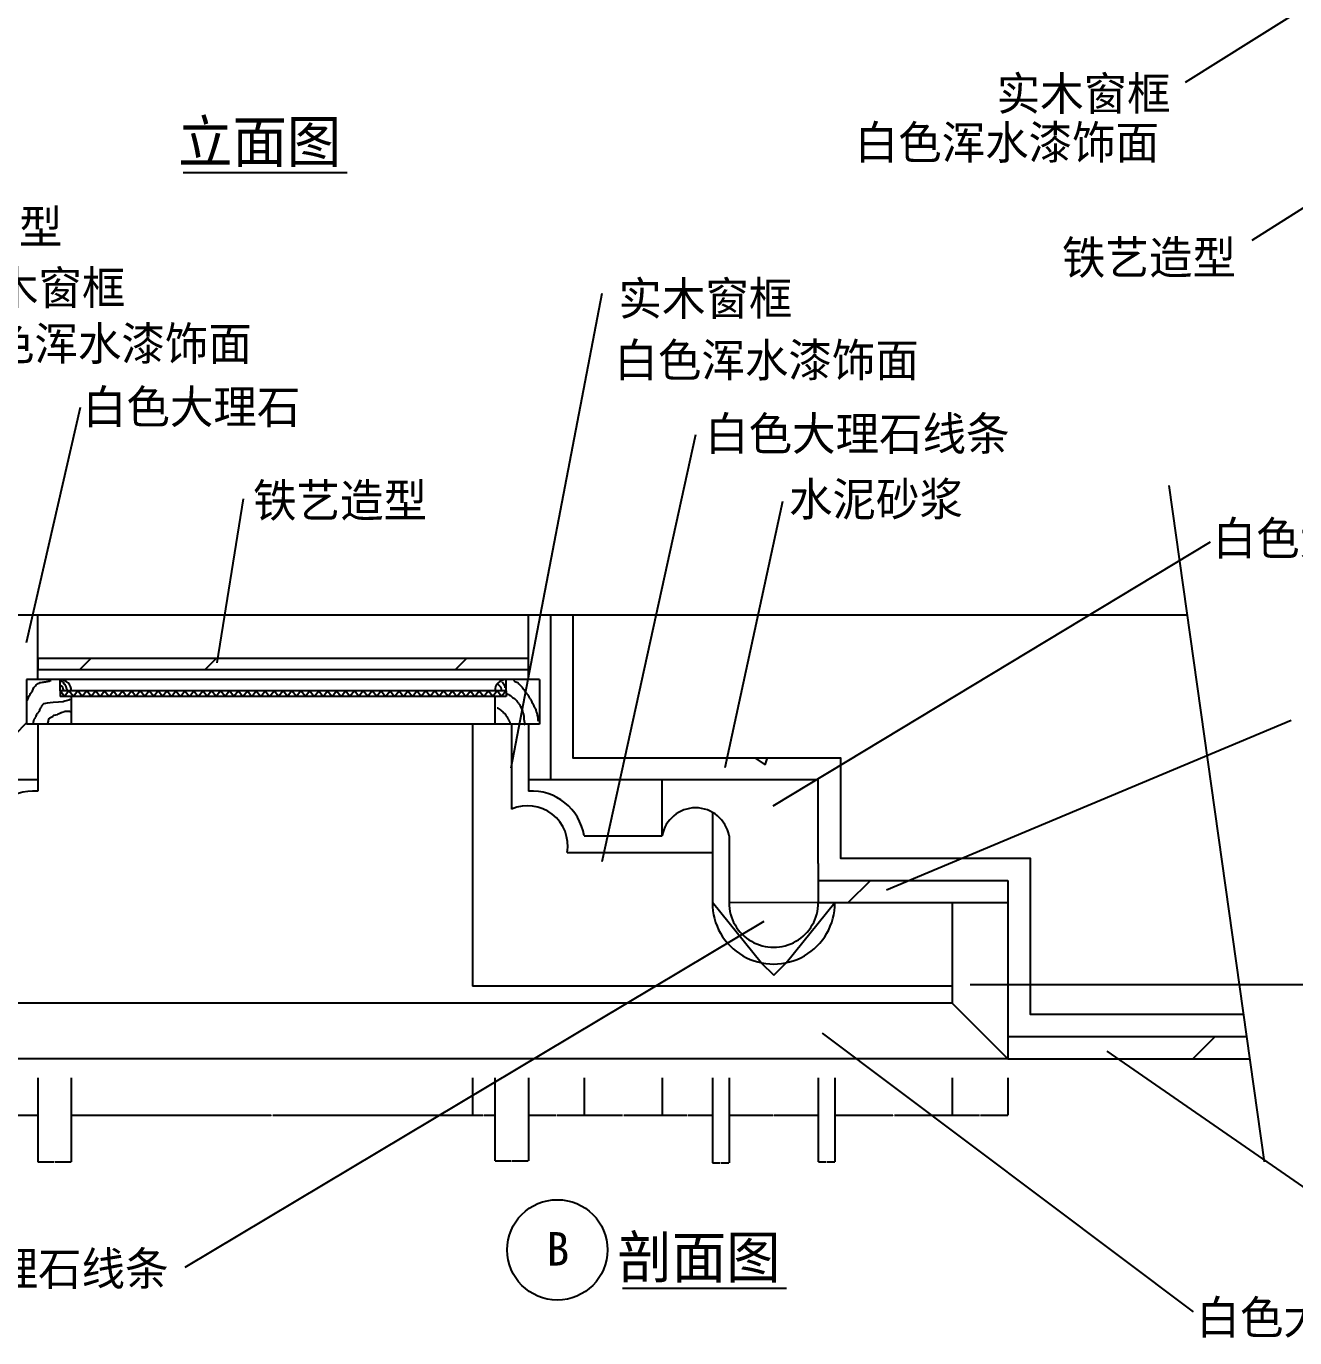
# Model space of a CAD drawing. Header units: metres. Extents: x 53 to 5323, y 88 to 7028.
# Drawn here: x 1191 to 3466, y 88 to 2441 of the extents above; entities that cross this region are included whole.
import ezdxf

# ---------------------------------------------------------------- set-up
doc = ezdxf.new("R2010")
doc.units = ezdxf.units.M
for name, color, linetype in [('2', 2, 'Continuous'), ('3', 3, 'Continuous'), ('4', 4, 'Continuous'), ('7', 7, 'Continuous'), ('BH', 3, 'Continuous'), ('DIM', 3, 'Continuous'), ('TEXT', 3, 'Continuous')]:
    doc.layers.add(name, color=color, linetype=linetype)
doc.dimstyles.get("Standard").update_dxf_attribs({"dimtxt": 2.5, "dimasz": 2.5, "dimexe": 1.25, "dimexo": 0.625, "dimtad": 1, "dimcen": 2.5, "dimazin": 3, "dimtfac": 1, "dimtmove": 0, "dimatfit": 3})

# ---------------------------------------------------------------- blocks, each defined once
blk = doc.blocks.new('BH2')
at = {"layer": 'BH'}
blk.add_lwpolyline([(0, 32), (5, 28), (0, 24), (5, 20), (0, 16), (5, 12), (0, 8), (5, 4), (0, 0)], dxfattribs=at)
blk = doc.blocks.new('*D21')
for p, q in [((2421.24, 554.86), (2421.24, 402.25)), ((2451.24, 554.86), (2451.24, 402.25)), ((2421.49, 402.25), (2435.24, 402.25)), ((2437.24, 402.25), (2450.99, 402.25))]:
    blk.add_line(p, q)
at = {"layer": 'Defpoints'}
for p in [(2421.24, 554.86), (2451.24, 554.86), (2421.24, 402.25)]:
    blk.add_point(p, dxfattribs=at)
at = {"layer": 'DIM', "insert": (2436.24, 402.25), "char_height": 1, "attachment_point": 5}
blk.add_mtext('15', dxfattribs=at)
blk = doc.blocks.new('*D22')
for p, q in [((2331.24, 554.86), (2331.24, 487.58)), ((2421.24, 554.86), (2421.24, 487.58)), ((2331.49, 487.58), (2375.24, 487.58)), ((2377.24, 487.58), (2420.99, 487.58))]:
    blk.add_line(p, q)
at = {"layer": 'Defpoints'}
for p in [(2331.24, 554.86), (2421.24, 554.86), (2331.24, 487.58)]:
    blk.add_point(p, dxfattribs=at)
at = {"layer": 'DIM', "insert": (2376.24, 487.58), "char_height": 1, "attachment_point": 5}
blk.add_mtext('45', dxfattribs=at)
blk = doc.blocks.new('*D23')
for p, q in [((1271.24, 554.86), (1271.24, 487.58)), ((1991.24, 554.86), (1991.24, 487.58)), ((1271.49, 487.58), (1629.74, 487.58)), ((1632.74, 487.58), (1990.99, 487.58))]:
    blk.add_line(p, q)
at = {"layer": 'Defpoints'}
for p in [(1271.24, 554.86), (1991.24, 554.86), (1271.24, 487.58)]:
    blk.add_point(p, dxfattribs=at)
at = {"layer": 'DIM', "insert": (1631.24, 487.58), "char_height": 1, "attachment_point": 5}
blk.add_mtext('360', dxfattribs=at)
blk = doc.blocks.new('*D28')
for p, q in [((1211.24, 554.86), (1211.24, 403.93)), ((1271.24, 554.86), (1271.24, 403.93)), ((1211.49, 403.93), (1240.24, 403.93)), ((1242.24, 403.93), (1270.99, 403.93))]:
    blk.add_line(p, q)
at = {"layer": 'Defpoints'}
for p in [(1211.24, 554.86), (1271.24, 554.86), (1211.24, 403.93)]:
    blk.add_point(p, dxfattribs=at)
at = {"layer": 'DIM', "insert": (1241.24, 403.93), "char_height": 1, "attachment_point": 5}
blk.add_mtext('30', dxfattribs=at)
blk = doc.blocks.new('*D29')
for p, q in [((1111.24, 554.86), (1111.24, 487.58)), ((1211.24, 554.86), (1211.24, 487.58)), ((1111.49, 487.58), (1160.24, 487.58)), ((1162.24, 487.58), (1210.99, 487.58))]:
    blk.add_line(p, q)
at = {"layer": 'Defpoints'}
for p in [(1111.24, 554.86), (1211.24, 554.86), (1111.24, 487.58)]:
    blk.add_point(p, dxfattribs=at)
at = {"layer": 'DIM', "insert": (1161.24, 487.58), "char_height": 1, "attachment_point": 5}
blk.add_mtext('50', dxfattribs=at)
blk = doc.blocks.new('*D32')
for p, q in [((2091.24, 554.86), (2091.24, 487.58)), ((2191.24, 554.86), (2191.24, 487.58)), ((2091.49, 487.58), (2140.24, 487.58)), ((2142.24, 487.58), (2190.99, 487.58))]:
    blk.add_line(p, q)
at = {"layer": 'Defpoints'}
for p in [(2091.24, 554.86), (2191.24, 554.86), (2091.24, 487.58)]:
    blk.add_point(p, dxfattribs=at)
at = {"layer": 'DIM', "insert": (2141.24, 487.58), "char_height": 1, "attachment_point": 5}
blk.add_mtext('50', dxfattribs=at)
blk = doc.blocks.new('*D33')
for p, q in [((2031.24, 554.86), (2031.24, 405.62)), ((2091.24, 554.86), (2091.24, 405.62)), ((2031.49, 405.62), (2060.24, 405.62)), ((2062.24, 405.62), (2090.99, 405.62))]:
    blk.add_line(p, q)
at = {"layer": 'Defpoints'}
for p in [(2031.24, 554.86), (2091.24, 554.86), (2031.24, 405.62)]:
    blk.add_point(p, dxfattribs=at)
at = {"layer": 'DIM', "insert": (2061.24, 405.62), "char_height": 1, "attachment_point": 5}
blk.add_mtext('30', dxfattribs=at)
blk = doc.blocks.new('*D34')
for p, q in [((1991.24, 554.86), (1991.24, 487.58)), ((2031.24, 554.86), (2031.24, 487.58)), ((1991.49, 487.58), (2010.24, 487.58)), ((2012.24, 487.58), (2030.99, 487.58))]:
    blk.add_line(p, q)
at = {"layer": 'Defpoints'}
for p in [(1991.24, 554.86), (2031.24, 554.86), (1991.24, 487.58)]:
    blk.add_point(p, dxfattribs=at)
at = {"layer": 'DIM', "insert": (2011.24, 487.58), "char_height": 1, "attachment_point": 5}
blk.add_mtext('20', dxfattribs=at)
blk = doc.blocks.new('*D35')
for p, q in [((2191.24, 554.86), (2191.24, 487.58)), ((2331.24, 554.86), (2331.24, 487.58)), ((2191.49, 487.58), (2260.24, 487.58)), ((2262.24, 487.58), (2330.99, 487.58))]:
    blk.add_line(p, q)
at = {"layer": 'Defpoints'}
for p in [(2191.24, 554.86), (2331.24, 554.86), (2191.24, 487.58)]:
    blk.add_point(p, dxfattribs=at)
at = {"layer": 'DIM', "insert": (2261.24, 487.58), "char_height": 1, "attachment_point": 5}
blk.add_mtext('70', dxfattribs=at)
blk = doc.blocks.new('*D42')
for p, q in [((2851.24, 554.86), (2851.24, 487.58)), ((2951.24, 554.86), (2951.24, 487.58)), ((2851.49, 487.58), (2900.24, 487.58)), ((2902.24, 487.58), (2950.99, 487.58))]:
    blk.add_line(p, q)
at = {"layer": 'Defpoints'}
for p in [(2851.24, 554.86), (2951.24, 554.86), (2851.24, 487.58)]:
    blk.add_point(p, dxfattribs=at)
at = {"layer": 'DIM', "insert": (2901.24, 487.58), "char_height": 1, "attachment_point": 5}
blk.add_mtext('50', dxfattribs=at)
blk = doc.blocks.new('*D43')
for p, q in [((2451.24, 554.86), (2451.24, 487.58)), ((2611.24, 554.86), (2611.24, 487.58)), ((2451.49, 487.58), (2530.24, 487.58)), ((2532.24, 487.58), (2610.99, 487.58))]:
    blk.add_line(p, q)
at = {"layer": 'Defpoints'}
for p in [(2451.24, 554.86), (2611.24, 554.86), (2451.24, 487.58)]:
    blk.add_point(p, dxfattribs=at)
at = {"layer": 'DIM', "insert": (2531.24, 487.58), "char_height": 1, "attachment_point": 5}
blk.add_mtext('80', dxfattribs=at)
blk = doc.blocks.new('*D44')
for p, q in [((2641.21, 554.86), (2641.21, 487.58)), ((2851.24, 554.86), (2851.24, 487.58)), ((2641.46, 487.58), (2744.725, 487.58)), ((2747.725, 487.58), (2850.99, 487.58))]:
    blk.add_line(p, q)
at = {"layer": 'Defpoints'}
for p in [(2641.21, 554.86), (2851.24, 554.86), (2641.21, 487.58)]:
    blk.add_point(p, dxfattribs=at)
at = {"layer": 'DIM', "insert": (2746.225, 487.58), "char_height": 1, "attachment_point": 5}
blk.add_mtext('105', dxfattribs=at)
blk = doc.blocks.new('*D45')
for p, q in [((2611.24, 554.86), (2611.24, 403.93)), ((2641.21, 554.86), (2641.21, 403.93)), ((2611.49, 403.93), (2625.225, 403.93)), ((2627.225, 403.93), (2640.96, 403.93))]:
    blk.add_line(p, q)
at = {"layer": 'Defpoints'}
for p in [(2611.24, 554.86), (2641.21, 554.86), (2611.24, 403.93)]:
    blk.add_point(p, dxfattribs=at)
at = {"layer": 'DIM', "insert": (2626.225, 403.93), "char_height": 1, "attachment_point": 5}
blk.add_mtext('15', dxfattribs=at)

msp = doc.modelspace()

# ---------------------------------------------------------------- hatches: boundary and pattern name
at = {"layer": 'BH'}
h = msp.add_hatch(dxfattribs=at)
h.set_pattern_fill('ANSI33', scale=200)
h.paths.add_polyline_path([(1091.24, 988.93), (1101.24, 988.93), (1111.24, 988.93, -0.39), (1211.24, 1068.93), (1211.24, 1088.93), (891.24, 1088.93), (891.24, 1068.93, -0.39), (991.24, 988.93), (1011.24, 988.93, 0.76)])
h.paths.add_polyline_path([(1171.24, 1088.93), (1211.24, 1088.93), (1211.24, 1188.93), (1191.24, 1188.93), (1191.24, 1268.93), (1211.24, 1268.93), (1211.24, 1384.9), (1171.24, 1384.9)])
h.paths.add_polyline_path([(891.24, 1088.93), (931.24, 1088.93), (931.24, 1384.9), (891.24, 1384.9), (891.24, 1268.93), (911.24, 1268.93), (911.24, 1188.93), (891.24, 1188.93)])
h.paths.add_polyline_path([(2451.24, 868.77, 1), (2611.24, 868.77), (2611.24, 868.93)])
h.paths.add_polyline_path([(2131.24, 1384.9), (2091.24, 1384.9), (2091.24, 1268.93), (2111.24, 1268.93), (2111.24, 1188.93), (2091.24, 1188.93), (2091.24, 1088.93), (2131.24, 1088.93)])
h = msp.add_hatch(dxfattribs=at)
h.set_pattern_fill('AR-CONC', scale=10)
h.paths.add_polyline_path([(2651.24, 948.93), (2651.24, 1128.93), (2171.24, 1128.93), (2171.24, 1384.9), (2131.24, 1384.9), (2131.24, 1088.93), (2611.24, 1088.93), (2611.24, 938.93), (2611.24, 908.93), (2951.24, 908.93), (2951.24, 628.85), (3379.47, 628.85), (3373.83, 668.85), (2991.24, 668.85), (2991.24, 948.93)])
h = msp.add_hatch(dxfattribs=at)
h.set_pattern_fill('AR-CONC', scale=40)
h.paths.add_polyline_path([(2991.24, 948.93), (2991.24, 668.85), (3373.83, 668.85), (3272.79, 1384.9), (2171.24, 1384.9), (2171.24, 1128.93), (2651.24, 1128.93), (2651.24, 948.93)])
h = msp.add_hatch(dxfattribs=at)
h.set_pattern_fill('ANSI32', scale=50)
h.paths.add_polyline_path([(2091.24, 1286.81), (2091.24, 1306.81), (1211.24, 1306.81), (1211.24, 1286.81)])
h = msp.add_hatch(dxfattribs=at)
h.set_pattern_fill('ANSI33', scale=200)
h.paths.add_polyline_path([(2611.24, 868.93), (2611.24, 938.93), (2611.24, 1088.93), (2331.24, 1088.93), (2331.24, 988.93, -0.83), (2451.24, 988.93), (2451.24, 868.77)])
h.paths.add_polyline_path([(2301.24, 988.93), (2331.24, 988.93), (2331.24, 1088.93), (2091.24, 1088.93), (2091.24, 1068.93, -0.39), (2191.24, 988.93)])
h.paths.add_polyline_path([(2611.24, 908.93), (2611.24, 868.93), (2641.21, 868.93), (2641.24, 868.96), (2641.24, 868.93), (2951.24, 868.93), (2951.24, 908.93)])
h.paths.add_polyline_path([(2851.24, 688.85), (2951.24, 588.85), (2951.24, 868.93), (2851.24, 868.93)])
at = {"layer": 'DIM'}
h = msp.add_hatch(dxfattribs=at)
h.set_pattern_fill('ANSI31', scale=1000)
h.paths.add_polyline_path([(2171.24, 1384.9), (2171.24, 1128.93), (2651.24, 1128.93), (2651.24, 948.93), (2991.24, 948.93), (2991.24, 668.85), (3373.83, 668.85), (3272.79, 1384.9)])
h = msp.add_hatch(dxfattribs=at)
h.set_pattern_fill('ANSI33', scale=200)
h.paths.add_polyline_path([(3385.12, 588.85), (3379.47, 628.85), (2951.24, 628.85), (2951.24, 588.85)])

# ---------------------------------------------------------------- linework, layer by layer
at = {"layer": '2'}
msp.add_lwpolyline([(2171.24, 1384.08), (2171.24, 1128.93), (2651.24, 1128.93), (2651.24, 948.93), (2991.24, 948.93), (2991.24, 668.85), (3373.83, 668.85)], dxfattribs=at)
at = {"layer": '3'}
for p, q in [((2508.98, 761.13), (2421.24, 868.96)), ((2553.49, 761.13), (2641.24, 868.96)), ((2508.98, 761.13), (2531.24, 738.85)), ((2531.24, 738.85), (2553.49, 761.13))]:
    msp.add_line(p, q, dxfattribs=at)
at = {"layer": '4'}
for p, q in [((1211.24, 1268.93), (1211.24, 1384.9)), ((2091.24, 1268.93), (2091.24, 1384.9)), ((2131.24, 1384.08), (2131.24, 1088.93)), ((2111.24, 1268.93), (1191.24, 1268.93)), ((1191.24, 1268.93), (1191.24, 1188.93)), ((1251.24, 1248.93), (1251.24, 1268.93)), ((1251.24, 1248.93), (1251.24, 1238.93)), ((2051.24, 1248.93), (2051.24, 1268.93)), ((2051.24, 1248.93), (2051.24, 1238.93)), ((2111.24, 1268.93), (2111.24, 1188.93)), ((1271.24, 1238.93), (1271.24, 1188.93)), ((2031.24, 1238.93), (2031.24, 1188.93)), ((2111.24, 1188.93), (1191.24, 1188.93)), ((1211.24, 1188.93), (1211.24, 1068.93)), ((1991.24, 1188.93), (1991.24, 718.85)), ((2061.24, 1188.93), (2061.24, 1036.53)), ((2091.24, 1188.93), (2091.24, 1068.93)), ((1211.24, 1088.93), (891.24, 1088.93)), ((2611.24, 1088.93), (2091.24, 1088.93)), ((2331.24, 988.93), (2331.24, 1088.93)), ((2611.24, 938.93), (2611.24, 1088.93)), ((2421.24, 1031.04), (2421.24, 868.93)), ((2191.24, 988.93), (2301.24, 988.93)), ((2301.24, 988.93), (2331.24, 988.93)), ((2451.24, 988.93), (2451.24, 868.93)), ((2160.8, 958.93), (2421.24, 958.93)), ((2611.24, 938.93), (2611.24, 868.93)), ((2611.24, 908.93), (2951.24, 908.93)), ((2951.24, 908.93), (2951.24, 588.85)), ((2611.24, 868.93), (2451.24, 868.77)), ((2611.24, 868.93), (2951.24, 868.93)), ((2851.24, 868.93), (2851.24, 688.85)), ((2851.24, 718.85), (1991.24, 718.85)), ((2851.24, 688.85), (447.13, 688.85)), ((2851.24, 688.85), (2951.24, 588.85)), ((2951.24, 628.85), (3379.47, 628.85)), ((2951.24, 588.85), (437.19, 588.85)), ((2951.24, 588.85), (3385.12, 588.85))]:
    msp.add_line(p, q, dxfattribs=at)
msp.add_lwpolyline([(1211.24, 1286.81), (2091.24, 1286.81), (2091.24, 1306.81), (1211.24, 1306.81)], close=True, dxfattribs=at)
for centre, radius, start, end in [((1252.08, 1249.78), 19.17, 357.47, 92.53), ((2050.39, 1249.78), 19.17, 87.47, 182.53), ((1205.48, 973.62), 95.48, 86.54, 170.77), ((2096.99, 973.62), 95.48, 9.23, 93.46), ((2090.19, 971.01), 71.64, 350.29, 113.84), ((2391.24, 977.93), 61, 10.39, 169.61), ((2531.24, 868.85), 110, 179.94, 0.06), ((2531.24, 868.85), 80, 179.94, 0.06)]:
    msp.add_arc(centre, radius, start, end, dxfattribs=at)
at = {"layer": '7'}
for p, q in [((2051.24, 1248.93), (1251.24, 1248.93)), ((2051.24, 1238.93), (1251.24, 1238.93))]:
    msp.add_line(p, q, dxfattribs=at)
at = {"layer": 'BH'}
for p, q in [((1200.23, 1246.44), (1202.03, 1248.84)), ((1202.03, 1248.84), (1204.45, 1254.87)), ((1204.45, 1254.87), (1206.25, 1256.67)), ((1206.25, 1256.67), (1207.46, 1257.88)), ((1207.46, 1257.88), (1208.67, 1259.68)), ((1208.67, 1259.68), (1212.28, 1262.09)), ((1212.28, 1262.09), (1214.09, 1262.69)), ((1214.09, 1263.3), (1215.3, 1263.9)), ((1214.09, 1262.69), (1214.09, 1263.3)), ((1215.3, 1263.9), (1217.71, 1263.9)), ((1217.71, 1263.9), (1220.12, 1264.5)), ((1220.12, 1264.5), (1221.32, 1264.5)), ((1221.32, 1264.5), (1221.93, 1265.1)), ((1221.93, 1265.1), (1224.94, 1265.1)), ((1224.94, 1265.1), (1226.75, 1265.71)), ((1226.75, 1265.71), (1228.56, 1265.71)), ((1228.56, 1265.71), (1229.16, 1266.31)), ((1229.16, 1266.31), (1232.17, 1266.31)), ((1232.17, 1266.91), (1233.38, 1267.51)), ((1232.17, 1266.31), (1232.17, 1266.91)), ((1233.98, 1267.51), (1233.38, 1266.31)), ((1233.38, 1267.51), (1234.58, 1267.51)), ((1233.38, 1266.31), (1233.38, 1265.71)), ((1234.58, 1267.51), (1233.98, 1267.51)), ((1252.06, 1258.48), (1253.27, 1258.48)), ((1252.67, 1266.31), (1255.68, 1266.31)), ((1253.27, 1258.48), (1253.27, 1257.88)), ((1253.27, 1257.88), (1254.48, 1257.88)), ((1254.48, 1257.88), (1254.48, 1256.67)), ((1254.48, 1256.67), (1255.08, 1256.67)), ((1255.08, 1256.67), (1255.08, 1256.07)), ((1255.08, 1256.07), (1255.68, 1256.07)), ((1255.68, 1266.31), (1255.68, 1264.5)), ((1255.68, 1264.5), (1257.49, 1264.5)), ((1255.68, 1256.07), (1255.68, 1253.66)), ((1255.68, 1253.66), (1256.28, 1253.66)), ((1256.28, 1253.66), (1256.28, 1251.86)), ((1256.28, 1251.86), (1256.89, 1251.86)), ((1256.89, 1251.86), (1256.89, 1248.24)), ((1257.49, 1264.5), (1257.49, 1261.49)), ((1257.49, 1261.49), (1259.3, 1261.49)), ((1259.3, 1261.49), (1259.3, 1260.89)), ((1259.3, 1260.89), (1259.9, 1260.89)), ((1259.9, 1260.89), (1259.9, 1259.08)), ((1259.9, 1259.08), (1260.5, 1259.08)), ((1260.5, 1259.08), (1260.5, 1258.48)), ((1260.5, 1258.48), (1261.11, 1258.48)), ((1261.11, 1258.48), (1261.11, 1257.27)), ((1261.11, 1257.27), (1261.71, 1257.27)), ((1261.71, 1257.27), (1261.71, 1255.47)), ((1261.71, 1255.47), (1262.31, 1255.47)), ((1262.31, 1255.47), (1262.31, 1253.06)), ((1262.31, 1253.06), (1262.91, 1253.06)), ((1262.91, 1253.06), (1262.91, 1251.86)), ((1262.91, 1251.86), (1263.52, 1251.86)), ((1263.52, 1251.86), (1263.52, 1250.65)), ((2036.68, 1260.77), (2037.25, 1260.2)), ((2037.25, 1260.2), (2037.83, 1260.2)), ((2037.83, 1260.2), (2037.83, 1259.62)), ((2037.83, 1259.62), (2038.41, 1259.04)), ((2038.41, 1259.04), (2038.99, 1258.47)), ((2038.99, 1258.47), (2039.56, 1257.89)), ((2039.56, 1257.89), (2040.14, 1257.31)), ((2040.14, 1257.31), (2040.14, 1256.74)), ((2040.14, 1256.74), (2040.72, 1256.74)), ((2040.72, 1256.74), (2040.72, 1256.16)), ((2040.72, 1256.16), (2041.3, 1255.58)), ((2041.3, 1255.58), (2041.87, 1254.43)), ((2041.87, 1254.43), (2041.87, 1253.85)), ((2041.87, 1253.85), (2042.45, 1253.28)), ((2042.45, 1253.28), (2042.45, 1249.81)), ((2042.45, 1249.81), (2043.03, 1249.81)), ((2043.03, 1249.81), (2043.03, 1248.66)), ((2044.18, 1264.81), (2044.18, 1263.66)), ((2044.18, 1263.66), (2044.76, 1263.66)), ((2044.76, 1263.66), (2045.34, 1262.5)), ((2045.34, 1262.5), (2046.49, 1261.93)), ((2046.49, 1261.93), (2046.49, 1261.35)), ((2046.49, 1261.35), (2047.07, 1260.2)), ((2047.07, 1260.2), (2047.65, 1259.62)), ((2047.65, 1259.62), (2047.65, 1257.89)), ((2047.65, 1257.89), (2048.23, 1257.31)), ((2048.23, 1257.31), (2048.8, 1257.31)), ((2048.8, 1257.31), (2048.8, 1254.43)), ((2064.39, 1267.7), (2064.97, 1267.12)), ((2064.97, 1267.12), (2066.7, 1265.39)), ((2066.7, 1265.39), (2072.48, 1263.66)), ((2072.48, 1263.66), (2074.21, 1261.35)), ((2074.21, 1261.35), (2076.52, 1259.04)), ((2076.52, 1259.04), (2078.25, 1257.31)), ((2078.25, 1257.31), (2079.98, 1255.58)), ((2079.98, 1255.58), (2081.14, 1253.85)), ((2081.14, 1253.85), (2082.29, 1252.12)), ((2082.29, 1252.12), (2082.87, 1250.97)), ((2082.87, 1250.97), (2084.02, 1249.81)), ((2084.02, 1249.81), (2084.6, 1248.66)), ((2084.6, 1248.66), (2085.18, 1248.08)), ((2085.18, 1248.08), (2086.33, 1246.35)), ((1192.39, 1231.98), (1193.6, 1233.79)), ((1192.39, 1231.38), (1192.39, 1231.98)), ((1193.6, 1233.79), (1196.01, 1239.81)), ((1196.01, 1239.81), (1197.82, 1242.22)), ((1197.82, 1242.22), (1198.42, 1244.03)), ((1198.42, 1244.03), (1200.23, 1246.44)), ((1220.12, 1223.55), (1219.51, 1222.95)), ((1220.72, 1224.16), (1220.12, 1223.55)), ((1221.32, 1225.36), (1220.72, 1224.16)), ((1221.93, 1225.36), (1221.32, 1225.36)), ((1227.95, 1226.56), (1221.93, 1225.36)), ((1238.8, 1227.77), (1227.95, 1226.56)), ((1248.45, 1228.37), (1238.8, 1227.77)), ((1256.89, 1228.97), (1248.45, 1228.37)), ((1258.09, 1229.57), (1256.89, 1228.97)), ((1259.9, 1230.18), (1258.09, 1229.57)), ((1267.13, 1231.98), (1259.9, 1230.18)), ((1269.54, 1233.19), (1267.13, 1231.98)), ((1269.54, 1233.79), (1269.54, 1233.19)), ((2051.69, 1244.05), (2052.84, 1244.05)), ((2052.84, 1244.05), (2053.42, 1243.47)), ((2053.42, 1243.47), (2054.58, 1242.89)), ((2054.58, 1242.89), (2055.73, 1242.32)), ((2055.73, 1242.32), (2057.46, 1241.16)), ((2057.46, 1241.16), (2059.2, 1240.58)), ((2059.2, 1240.58), (2060.93, 1238.85)), ((2060.93, 1238.85), (2062.66, 1237.12)), ((2062.66, 1237.12), (2066.13, 1234.82)), ((2066.13, 1234.82), (2066.7, 1234.24)), ((2066.7, 1234.24), (2067.86, 1233.66)), ((2067.86, 1233.66), (2069.01, 1232.51)), ((2069.01, 1232.51), (2069.59, 1231.93)), ((2069.59, 1231.93), (2070.74, 1230.78)), ((2070.74, 1230.78), (2071.32, 1229.05)), ((2071.32, 1229.05), (2072.48, 1227.89)), ((2072.48, 1227.89), (2073.05, 1227.32)), ((2073.05, 1227.32), (2073.63, 1226.16)), ((2073.63, 1226.16), (2074.79, 1225.01)), ((2074.79, 1225.01), (2075.36, 1224.43)), ((2075.36, 1224.43), (2076.52, 1222.13)), ((2086.33, 1246.35), (2087.49, 1245.2)), ((2087.49, 1245.2), (2088.07, 1244.05)), ((2088.07, 1244.05), (2089.22, 1242.89)), ((2089.22, 1242.89), (2089.8, 1242.32)), ((2089.8, 1242.32), (2090.38, 1241.16)), ((2090.38, 1241.16), (2091.53, 1240.01)), ((2091.53, 1240.01), (2092.11, 1238.28)), ((2092.11, 1238.28), (2092.69, 1237.12)), ((2092.69, 1237.12), (2093.26, 1235.39)), ((2093.26, 1235.39), (2094.42, 1234.24)), ((2094.42, 1234.24), (2095, 1233.09)), ((2095, 1233.09), (2095.57, 1232.51)), ((2095.57, 1232.51), (2096.15, 1231.36)), ((2096.15, 1231.36), (2096.73, 1230.78)), ((2096.73, 1230.78), (2096.73, 1230.2)), ((2096.73, 1230.2), (2097.3, 1228.47)), ((2097.3, 1228.47), (2098.46, 1226.74)), ((2098.46, 1226.74), (2099.04, 1225.59)), ((2099.04, 1225.59), (2099.61, 1224.43)), ((2099.61, 1224.43), (2100.19, 1223.86)), ((2100.19, 1223.86), (2100.77, 1223.28)), ((2100.77, 1223.28), (2101.35, 1221.55)), ((1206.86, 1201.27), (1206.25, 1200.67)), ((1206.25, 1200.67), (1206.25, 1199.47)), ((1207.46, 1201.87), (1206.86, 1201.27)), ((1208.06, 1202.48), (1207.46, 1201.87)), ((1209.27, 1206.09), (1208.06, 1203.68)), ((1208.06, 1203.68), (1208.06, 1202.48)), ((1210.47, 1207.29), (1209.27, 1206.69)), ((1209.27, 1206.69), (1209.27, 1206.09)), ((1211.08, 1208.5), (1210.47, 1207.29)), ((1211.68, 1209.1), (1211.08, 1208.5)), ((1212.88, 1210.31), (1211.68, 1209.1)), ((1213.49, 1210.91), (1212.88, 1210.31)), ((1213.49, 1212.11), (1213.49, 1210.91)), ((1214.09, 1212.11), (1213.49, 1212.11)), ((1214.69, 1213.32), (1214.09, 1212.11)), ((1215.3, 1216.33), (1214.69, 1214.52)), ((1214.69, 1214.52), (1214.69, 1213.32)), ((1215.9, 1216.93), (1215.3, 1216.33)), ((1216.5, 1218.13), (1215.9, 1216.93)), ((1217.71, 1219.34), (1216.5, 1218.13)), ((1218.91, 1221.75), (1217.71, 1220.54)), ((1217.71, 1220.54), (1217.71, 1219.34)), ((1219.51, 1222.95), (1218.91, 1221.75)), ((1231.57, 1199.47), (1232.17, 1200.07)), ((1232.17, 1200.07), (1232.78, 1200.67)), ((1232.78, 1200.67), (1233.98, 1201.27)), ((1233.98, 1201.27), (1236.39, 1202.48)), ((1236.39, 1202.48), (1238.8, 1203.68)), ((1238.8, 1204.28), (1240.61, 1204.89)), ((1238.8, 1203.68), (1238.8, 1204.28)), ((1240.61, 1204.89), (1246.64, 1206.09)), ((1246.64, 1206.09), (1247.24, 1206.69)), ((1247.24, 1206.69), (1247.84, 1207.29)), ((1247.84, 1207.29), (1249.65, 1207.9)), ((1249.65, 1207.9), (1252.06, 1209.1)), ((1252.06, 1209.1), (1253.27, 1209.7)), ((1253.27, 1209.7), (1253.87, 1209.7)), ((1253.87, 1209.7), (1255.08, 1210.31)), ((1255.08, 1210.31), (1257.49, 1210.91)), ((1257.49, 1210.91), (1258.09, 1211.51)), ((1258.09, 1211.51), (1258.69, 1211.51)), ((1258.69, 1211.51), (1260.5, 1212.11)), ((1260.5, 1212.11), (1268.94, 1212.11)), ((1268.94, 1212.11), (1268.94, 1211.51)), ((1268.94, 1211.51), (1269.54, 1211.51)), ((2035.52, 1218.09), (2036.1, 1218.09)), ((2036.1, 1218.09), (2037.25, 1217.51)), ((2037.25, 1217.51), (2038.41, 1216.36)), ((2038.41, 1216.36), (2041.87, 1214.05)), ((2041.87, 1214.05), (2042.45, 1213.47)), ((2042.45, 1213.47), (2043.03, 1213.47)), ((2043.03, 1213.47), (2043.03, 1212.9)), ((2043.03, 1212.9), (2043.61, 1212.9)), ((2043.61, 1212.9), (2044.18, 1212.32)), ((2044.18, 1212.32), (2044.76, 1211.74)), ((2044.76, 1211.74), (2045.34, 1210.59)), ((2045.34, 1210.59), (2046.49, 1210.01)), ((2046.49, 1210.01), (2047.07, 1209.44)), ((2047.07, 1209.44), (2047.65, 1208.86)), ((2047.65, 1208.86), (2048.8, 1208.28)), ((2048.8, 1208.28), (2049.38, 1207.71)), ((2049.38, 1207.71), (2049.96, 1207.13)), ((2049.96, 1207.13), (2050.54, 1205.97)), ((2050.54, 1205.97), (2050.54, 1205.4)), ((2050.54, 1205.4), (2051.11, 1204.82)), ((2051.11, 1204.82), (2051.69, 1203.67)), ((2051.69, 1203.67), (2052.27, 1203.09)), ((2052.27, 1203.09), (2052.84, 1203.09)), ((2052.84, 1203.09), (2052.84, 1202.51)), ((2052.84, 1202.51), (2054, 1200.21)), ((2054, 1200.21), (2054, 1199.63)), ((2076.52, 1222.13), (2077.1, 1220.4)), ((2077.1, 1220.4), (2077.67, 1218.67)), ((2077.67, 1218.67), (2078.25, 1217.51)), ((2078.25, 1217.51), (2078.83, 1216.36)), ((2078.83, 1216.36), (2080.56, 1212.9)), ((2080.56, 1212.9), (2080.56, 1211.17)), ((2080.56, 1211.17), (2081.14, 1209.44)), ((2081.14, 1209.44), (2081.14, 1208.86)), ((2081.14, 1208.86), (2081.72, 1208.28)), ((2081.72, 1208.28), (2082.29, 1207.13)), ((2082.29, 1207.13), (2082.29, 1205.4)), ((2082.29, 1205.4), (2082.87, 1204.24)), ((2082.87, 1204.24), (2082.87, 1196.75)), ((2101.35, 1221.55), (2101.92, 1219.82)), ((2101.92, 1219.82), (2101.92, 1219.24)), ((2101.92, 1219.24), (2102.5, 1218.67)), ((2102.5, 1218.67), (2103.08, 1217.51)), ((2103.08, 1217.51), (2103.66, 1216.93)), ((2103.66, 1216.93), (2104.23, 1216.36)), ((2104.23, 1216.36), (2104.81, 1214.63)), ((2104.81, 1214.63), (2104.81, 1213.47)), ((2104.81, 1213.47), (2105.39, 1212.32)), ((2105.39, 1212.32), (2105.39, 1211.17)), ((2105.39, 1211.17), (2105.97, 1210.01)), ((2105.97, 1210.01), (2106.54, 1209.44)), ((2106.54, 1209.44), (2106.54, 1208.28)), ((2106.54, 1208.28), (2107.12, 1207.13)), ((2107.12, 1207.13), (2107.12, 1205.4)), ((2107.12, 1205.4), (2107.7, 1203.67)), ((2107.7, 1203.67), (2107.7, 1201.36)), ((2107.7, 1201.36), (2108.28, 1200.78)), ((2108.28, 1200.78), (2108.28, 1195.59)), ((1203.24, 1194.05), (1203.24, 1191.64)), ((1203.84, 1194.05), (1203.24, 1194.05)), ((1203.84, 1196.46), (1203.84, 1194.05)), ((1204.45, 1196.46), (1203.84, 1196.46)), ((1205.05, 1198.26), (1204.45, 1197.66)), ((1204.45, 1197.66), (1204.45, 1196.46)), ((1205.65, 1198.86), (1205.05, 1198.26)), ((1206.25, 1199.47), (1205.65, 1198.86)), ((1228.56, 1191.04), (1229.76, 1192.84)), ((1228.56, 1190.43), (1228.56, 1191.04)), ((1229.76, 1192.84), (1230.36, 1194.65)), ((1230.36, 1196.46), (1230.97, 1197.66)), ((1230.36, 1194.65), (1230.36, 1196.46)), ((1230.97, 1197.66), (1231.57, 1199.47)), ((2054, 1199.63), (2054.58, 1199.05)), ((2054.58, 1199.05), (2054.58, 1198.48)), ((2054.58, 1198.48), (2055.15, 1197.9)), ((2055.15, 1197.9), (2055.73, 1196.75)), ((2055.73, 1196.75), (2055.73, 1196.17)), ((2055.73, 1196.17), (2056.31, 1195.59)), ((2056.31, 1195.59), (2056.89, 1194.44)), ((2056.89, 1194.44), (2056.89, 1193.86)), ((2056.89, 1193.86), (2057.46, 1193.86)), ((2057.46, 1193.86), (2057.46, 1193.28)), ((2057.46, 1193.28), (2058.04, 1192.71)), ((2058.04, 1192.71), (2058.04, 1191.55)), ((2058.04, 1191.55), (2058.62, 1190.98)), ((2058.62, 1190.98), (2058.62, 1189.82)), ((2058.62, 1189.82), (2059.2, 1189.82)), ((2059.2, 1188.67), (2059.2, 1189.82)), ((2059.2, 1189.82), (2059.2, 1188.67)), ((2082.87, 1196.75), (2083.45, 1195.59)), ((2083.45, 1195.59), (2083.45, 1193.86)), ((2083.45, 1193.86), (2084.6, 1192.71)), ((2084.6, 1192.71), (2084.6, 1188.67)), ((2084.6, 1188.67), (2085.18, 1188.67)), ((2108.28, 1195.59), (2108.85, 1195.59)), ((2108.85, 1195.59), (2108.85, 1194.44))]:
    msp.add_line(p, q, dxfattribs=at)
msp.add_lwpolyline([(2051.24, 1248.93), (2043.24, 1238.93), (2035.24, 1248.93), (2027.24, 1238.93), (2019.24, 1248.93)], dxfattribs=at)
at = {"layer": 'DIM'}
for p, q in [((3240.04, 1616.96), (3411.23, 403.76)), ((515.74, 1384.9), (3272.79, 1384.9))]:
    msp.add_line(p, q, dxfattribs=at)
at = {"layer": 'TEXT'}
for p, q in [((1472.41, 2178.44), (1766.28, 2178.44)), ((2260.28, 177.71), (2554.15, 177.71))]:
    msp.add_line(p, q, dxfattribs=at)
msp.add_circle((2143.15, 246.12), 90, dxfattribs=at)

# ---------------------------------------------------------------- block references
at = {"layer": '3', "yscale": 2, "zscale": 2}
for p, xscale, rotation in [((1251.24, 1248.93), 2, 270), ((1379.24, 1248.93), -2, 90), ((1379.24, 1248.93), 2, 270), ((1507.24, 1248.93), -2, 90), ((1507.24, 1248.93), 2, 270), ((1635.24, 1248.93), -2, 90), ((1635.24, 1248.93), 2, 270), ((1763.24, 1248.93), -2, 90), ((1763.24, 1248.93), 2, 270), ((1891.24, 1248.93), -2, 90), ((1891.24, 1248.93), 2, 270), ((2019.24, 1248.93), -2, 90)]:
    msp.add_blockref('BH2', p, dxfattribs=dict(at, xscale=xscale, rotation=rotation))

# ---------------------------------------------------------------- texts
at = {"layer": 'TEXT'}
for s, height, p in [('实木窗框', 60, (2931.22, 2290.1)), ('立面图', 75, (1463.21, 2196.37)), ('白色浑水漆饰面', 60, (2676.59, 2202.45)), ('铁艺造型', 60, (943.48, 2051.28)), ('铁艺造型', 60, (3048.39, 1995.92)), ('实木窗框', 60, (1056.61, 1941.9)), ('实木窗框', 60, (2252.91, 1922.51)), ('白色浑水漆饰面', 60, (1049.34, 1841.7)), ('白色浑水漆饰面', 60, (2245.64, 1812.05)), ('白色大理石', 60, (1292.28, 1728.3)), ('白色大理石线条', 60, (2408.33, 1680.12)), ('铁艺造型', 60, (1597.57, 1560.29)), ('水泥砂浆', 60, (2558.69, 1562.65)), ('白色大理石线条', 60, (3318.61, 1492.38)), ('B', 60, (2123.87, 217.99)), ('剖面图', 75, (2251.08, 195.65)), ('白色大理石线条', 60, (899.85, 182.46)), ('白色大理石', 60, (3289.54, 95.01))]:
    msp.add_text(s, height=height, dxfattribs=at).set_placement(p)

# ---------------------------------------------------------------- dimensions: what is measured, and where the dimension line sits
at = {"layer": 'DIM'}
for base, p1, p2, text, picture, middle in [((1111.24, 487.58), (1111.24, 554.86), (1211.24, 554.86), '50', '*D29', (1161.24, 487.58)), ((1211.24, 403.93), (1211.24, 554.86), (1271.24, 554.86), '30', '*D28', (1241.24, 403.93)), ((1271.24, 487.58), (1271.24, 554.86), (1991.24, 554.86), '360', '*D23', (1631.24, 487.58)), ((1991.24, 487.58), (1991.24, 554.86), (2031.24, 554.86), '20', '*D34', (2011.24, 487.58)), ((2031.24, 405.62), (2031.24, 554.86), (2091.24, 554.86), '30', '*D33', (2061.24, 405.62)), ((2091.24, 487.58), (2091.24, 554.86), (2191.24, 554.86), '50', '*D32', (2141.24, 487.58)), ((2191.24, 487.58), (2191.24, 554.86), (2331.24, 554.86), '70', '*D35', (2261.24, 487.58)), ((2331.24, 487.58), (2331.24, 554.86), (2421.24, 554.86), '45', '*D22', (2376.24, 487.58)), ((2421.24, 402.25), (2421.24, 554.86), (2451.24, 554.86), '15', '*D21', (2436.24, 402.25)), ((2451.24, 487.58), (2451.24, 554.86), (2611.24, 554.86), '80', '*D43', (2531.24, 487.58)), ((2611.24, 403.93), (2611.24, 554.86), (2641.21, 554.86), '15', '*D45', (2626.225, 403.93)), ((2641.21, 487.58), (2641.21, 554.86), (2851.24, 554.86), '105', '*D44', (2746.225, 487.58)), ((2851.24, 487.58), (2851.24, 554.86), (2951.24, 554.86), '50', '*D42', (2901.24, 487.58))]:
    dim = msp.add_linear_dim(base=base, p1=p1, p2=p2, text=text, dimstyle='Standard', dxfattribs=at)
    dim.commit()
    dim.dimension.update_dxf_attribs({"geometry": picture, "text_midpoint": middle})

# ---------------------------------------------------------------- leaders
for points in [[(3963.91, 2777.75), (3269.57, 2339.79)], [(3885.14, 2372.21), (3389.06, 2056.32)], [(2060.28, 1110.66), (2223.81, 1962.22)], [(1190.87, 1335.5), (1288.22, 1757.45)], [(2223.81, 942.93), (2391.65, 1708.47)], [(1533.2, 1299.26), (1580.33, 1593.33)], [(2444.46, 1111.45), (2547.74, 1588.84)], [(2530.34, 1042.67), (3314.74, 1516.21)], [(2733.64, 892.11), (3459.39, 1196.33)], [(2513.61, 834.85), (1475.21, 214.29)], [(2883.9, 722.21), (3599.04, 722.21)], [(2618.06, 634.97), (3283.35, 135.18)], [(3129, 602.54), (3570.02, 297.22)]]:
    msp.add_leader(points, dimstyle='Standard', dxfattribs=at)

doc.saveas('drawing.dxf')
